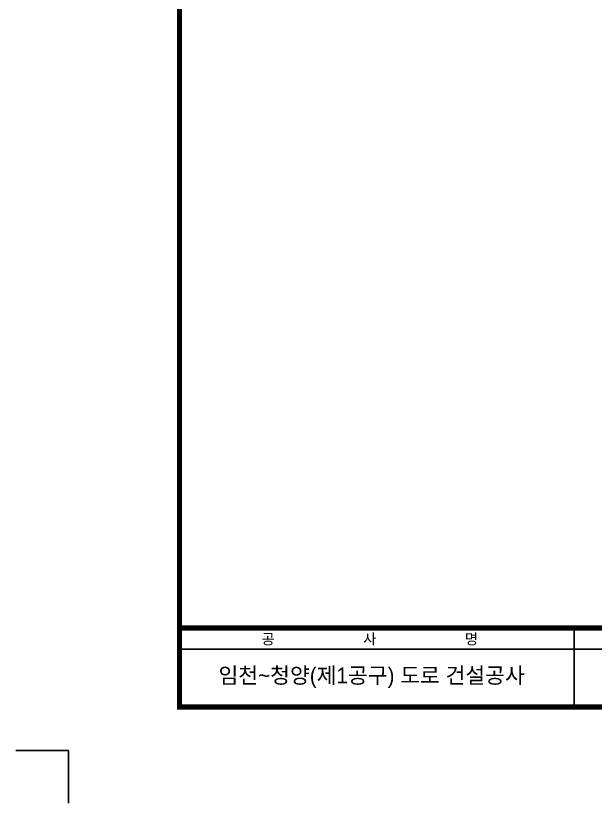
# Model space of a CAD drawing. Extents: x -20 to 861, y -20 to 614.
# Drawn here: x -20 to 200.2, y -20 to 279.2 of the extents above; entities that cross this region are included whole.
import ezdxf

# ---------------------------------------------------------------- set-up
doc = ezdxf.new("R2010")
doc.units = 0
doc.header["$LTSCALE"] = 10
doc.header["$MEASUREMENT"] = 0
for name, color, linetype in [('2', 2, 'CONTINUOUS'), ('STR', 3, 'CONTINUOUS'), ('도각', 7, 'CONTINUOUS')]:
    doc.layers.add(name, color=color, linetype=linetype)
doc.styles.add('STYLE1', font='H2HDRM.TTF')
doc.styles.add('ZOOMING', font='romanc.shx', dxfattribs={"bigfont": 'whgtxt.shx'})

# ---------------------------------------------------------------- blocks, each defined once
blk = doc.blocks.new('$PP')
at = {"layer": 'STR'}
for q in [(0, 20), (20, 0)]:
    blk.add_line((0, 0), q, dxfattribs=at)

msp = doc.modelspace()

# ---------------------------------------------------------------- linework, layer by layer
at = {"layer": '2'}
for p, q in [((192.25, 46.9), (192.25, 16.6)), ((312.25, 38.6), (42.25, 38.6))]:
    msp.add_line(p, q, dxfattribs=at)
at = {"layer": '2', "const_width": 2}
msp.add_lwpolyline([(42.25, 577.4), (822.25, 577.4), (822.25, 16.6), (42.25, 16.6)], close=True, dxfattribs=at)
msp.add_lwpolyline([(42.25, 46.6), (822.25, 46.6)], dxfattribs=at)

# ---------------------------------------------------------------- block references
at = {"layer": '도각', "rotation": 180}
msp.add_blockref('$PP', (0, 0), dxfattribs=at)

# ---------------------------------------------------------------- texts
at = {"layer": '2', "style": 'STYLE1'}
msp.add_text('임천~청양(제1공구) 도로 건설공사', height=6, dxfattribs=at).set_placement((57.05, 25.59))
at = {"layer": '2', "insert": (73.42, 44.37), "char_height": 4, "attachment_point": 1, "style": 'ZOOMING'}
msp.add_mtext('\\f돋움체|b0|i0|c129|p49;공             사             명 ', dxfattribs=at)

doc.saveas('drawing.dxf')
